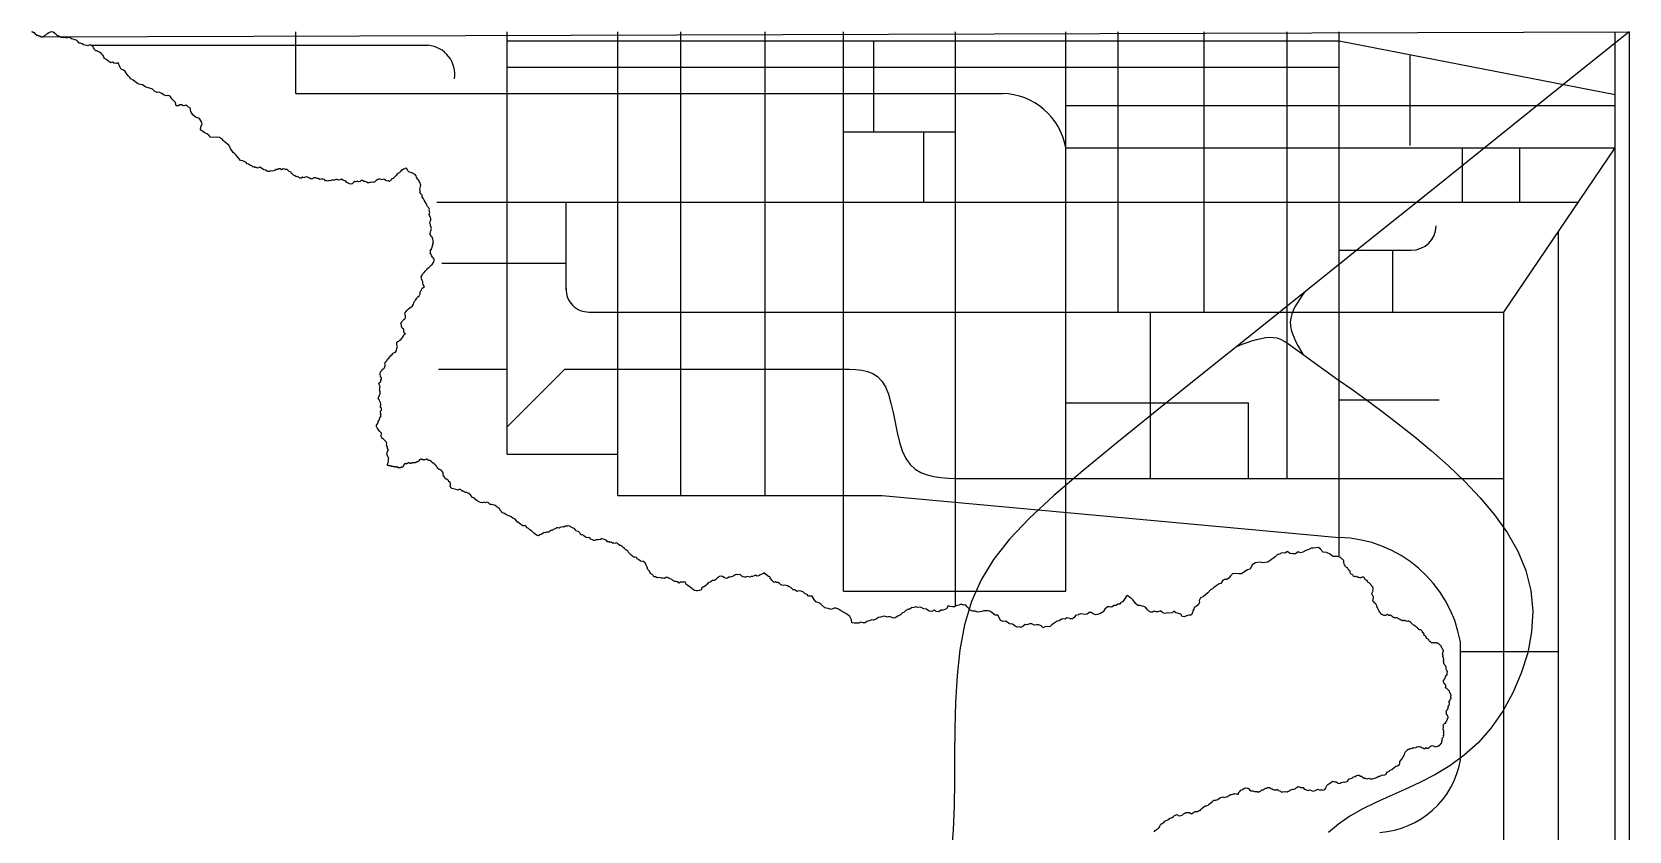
# Model space of a CAD drawing. Extents: x -15455 to 10897, y -24374 to 16165.
# Drawn here: x -7963 to 10897, y 6726 to 16165 of the extents above; entities that cross this region are included whole.
import ezdxf

# ---------------------------------------------------------------- set-up
doc = ezdxf.new("R2010")
doc.units = 0
doc.header["$MEASUREMENT"] = 0
for name, color, linetype in [('COASTLINE', 7, 'CONTINUOUS'), ('HIGHWAY', 7, 'CONTINUOUS'), ('STREETS-SPRAWL-20M', 7, 'CONTINUOUS')]:
    doc.layers.add(name, color=color, linetype=linetype)

msp = doc.modelspace()

# ---------------------------------------------------------------- linework, layer by layer
at = {"layer": 'COASTLINE', "color": 7, "linetype": 'CONTINUOUS'}
for p, q in [((-7844, 16106), (10897, 16165)), ((10897, 16165), (10897, -24374))]:
    msp.add_line(p, q, dxfattribs=at)
msp.add_lwpolyline([(5291, 6716), (5303, 6731), (5317, 6743), (5329, 6754), (5341, 6759), (5350, 6770), (5356, 6781), (5360, 6795), (5370, 6807), (5376, 6814), (5384, 6817), (5396, 6825), (5406, 6831), (5417, 6841), (5432, 6851), (5442, 6853), (5450, 6859), (5473, 6877), (5491, 6884), (5503, 6886), (5518, 6900), (5530, 6909), (5542, 6914), (5550, 6916), (5560, 6922), (5573, 6908), (5591, 6907), (5604, 6911), (5619, 6912), (5635, 6930), (5650, 6938), (5665, 6945), (5677, 6947), (5691, 6945), (5705, 6944), (5724, 6933), (5739, 6934), (5757, 6951), (5770, 6957), (5786, 6956), (5803, 6957), (5818, 6967), (5832, 6969), (5842, 6982), (5854, 6992), (5876, 7013), (5890, 7023), (5908, 7023), (5926, 7030), (5940, 7045), (5963, 7064), (5977, 7075), (5994, 7092), (6018, 7091), (6043, 7099), (6063, 7119), (6087, 7127), (6101, 7129), (6115, 7124), (6128, 7126), (6142, 7129), (6156, 7135), (6177, 7151), (6192, 7157), (6206, 7156), (6216, 7162), (6225, 7166), (6236, 7167), (6246, 7169), (6257, 7167), (6267, 7164), (6277, 7162), (6287, 7161), (6287, 7178), (6299, 7194), (6312, 7208), (6331, 7216), (6348, 7229), (6359, 7236), (6371, 7234), (6383, 7236), (6394, 7234), (6408, 7225), (6420, 7211), (6432, 7203), (6444, 7200), (6455, 7202), (6465, 7199), (6476, 7195), (6485, 7195), (6495, 7193), (6505, 7193), (6516, 7187), (6528, 7192), (6540, 7193), (6552, 7204), (6561, 7212), (6570, 7212), (6579, 7214), (6591, 7225), (6602, 7231), (6614, 7230), (6626, 7239), (6639, 7239), (6651, 7240), (6661, 7236), (6672, 7230), (6684, 7223), (6694, 7218), (6706, 7213), (6719, 7214), (6732, 7215), (6744, 7220), (6755, 7206), (6772, 7201), (6780, 7196), (6793, 7186), (6804, 7191), (6814, 7190), (6824, 7192), (6835, 7188), (6846, 7194), (6858, 7191), (6871, 7196), (6883, 7200), (6895, 7209), (6903, 7213), (6913, 7216), (6926, 7221), (6941, 7219), (6956, 7224), (6971, 7239), (6989, 7251), (7004, 7247), (7017, 7239), (7032, 7239), (7047, 7240), (7061, 7222), (7078, 7216), (7094, 7208), (7107, 7206), (7124, 7213), (7140, 7211), (7155, 7201), (7172, 7197), (7192, 7207), (7206, 7215), (7221, 7219), (7237, 7213), (7251, 7210), (7266, 7218), (7282, 7211), (7296, 7212), (7304, 7218), (7317, 7232), (7319, 7249), (7327, 7263), (7341, 7277), (7352, 7282), (7370, 7295), (7395, 7316), (7410, 7311), (7424, 7308), (7440, 7307), (7455, 7294), (7470, 7287), (7485, 7292), (7497, 7300), (7513, 7305), (7527, 7308), (7541, 7303), (7557, 7308), (7571, 7317), (7586, 7330), (7593, 7343), (7607, 7348), (7622, 7351), (7632, 7355), (7645, 7366), (7664, 7369), (7677, 7382), (7693, 7388), (7709, 7386), (7724, 7376), (7738, 7374), (7750, 7361), (7768, 7352), (7780, 7351), (7790, 7345), (7807, 7343), (7823, 7350), (7840, 7344), (7855, 7342), (7868, 7343), (7879, 7346), (7892, 7352), (7908, 7356), (7923, 7363), (7943, 7375), (7956, 7373), (7969, 7381), (7985, 7391), (7998, 7388), (8012, 7392), (8027, 7397), (8036, 7420), (8060, 7431), (8077, 7444), (8097, 7454), (8123, 7477), (8142, 7492), (8164, 7496), (8181, 7508), (8189, 7528), (8191, 7547), (8214, 7577), (8231, 7603), (8238, 7614), (8241, 7624), (8247, 7636), (8251, 7644), (8254, 7657), (8265, 7668), (8277, 7680), (8288, 7694), (8299, 7693), (8311, 7700), (8321, 7704), (8331, 7701), (8343, 7711), (8357, 7715), (8370, 7711), (8382, 7712), (8392, 7719), (8405, 7726), (8417, 7721), (8429, 7723), (8440, 7720), (8450, 7715), (8463, 7711), (8474, 7701), (8487, 7702), (8501, 7712), (8514, 7706), (8526, 7707), (8538, 7715), (8548, 7723), (8559, 7731), (8569, 7736), (8580, 7732), (8594, 7728), (8603, 7726), (8614, 7721), (8625, 7725), (8638, 7730), (8649, 7735), (8659, 7735), (8661, 7740), (8663, 7746), (8667, 7748), (8673, 7754), (8676, 7759), (8681, 7765), (8685, 7773), (8687, 7779), (8688, 7782), (8687, 7786), (8689, 7791), (8692, 7795), (8691, 7799), (8692, 7803), (8691, 7807), (8692, 7811), (8692, 7816), (8692, 7820), (8696, 7825), (8697, 7831), (8702, 7836), (8706, 7842), (8708, 7847), (8707, 7852), (8707, 7858), (8709, 7863), (8711, 7868), (8711, 7873), (8709, 7878), (8708, 7882), (8707, 7888), (8707, 7893), (8709, 7898), (8709, 7903), (8708, 7908), (8705, 7913), (8705, 7918), (8705, 7923), (8703, 7929), (8701, 7933), (8700, 7939), (8703, 7944), (8706, 7949), (8706, 7954), (8704, 7959), (8706, 7964), (8705, 7969), (8702, 7975), (8707, 7983), (8712, 7993), (8721, 7999), (8730, 8000), (8732, 8005), (8732, 8011), (8735, 8017), (8741, 8025), (8744, 8029), (8747, 8034), (8750, 8039), (8754, 8043), (8753, 8048), (8754, 8054), (8759, 8058), (8761, 8061), (8761, 8065), (8760, 8069), (8762, 8073), (8762, 8077), (8759, 8080), (8756, 8085), (8754, 8089), (8752, 8093), (8749, 8100), (8742, 8104), (8742, 8108), (8740, 8113), (8740, 8117), (8741, 8120), (8741, 8125), (8738, 8129), (8736, 8134), (8738, 8140), (8740, 8145), (8742, 8150), (8747, 8153), (8753, 8158), (8755, 8162), (8759, 8166), (8759, 8170), (8758, 8173), (8760, 8177), (8760, 8181), (8762, 8185), (8763, 8189), (8762, 8192), (8760, 8196), (8761, 8200), (8762, 8204), (8763, 8207), (8767, 8211), (8768, 8215), (8771, 8219), (8775, 8223), (8777, 8227), (8775, 8231), (8776, 8235), (8774, 8239), (8769, 8244), (8771, 8249), (8772, 8253), (8770, 8257), (8770, 8261), (8775, 8262), (8779, 8266), (8784, 8272), (8785, 8277), (8786, 8281), (8788, 8286), (8792, 8288), (8798, 8294), (8795, 8300), (8792, 8304), (8791, 8309), (8793, 8314), (8794, 8319), (8793, 8324), (8795, 8328), (8798, 8333), (8793, 8339), (8788, 8347), (8787, 8352), (8781, 8358), (8781, 8366), (8777, 8374), (8775, 8381), (8770, 8387), (8765, 8391), (8760, 8394), (8756, 8398), (8753, 8401), (8746, 8406), (8741, 8408), (8736, 8417), (8727, 8423), (8730, 8427), (8732, 8431), (8732, 8435), (8733, 8439), (8734, 8444), (8733, 8448), (8731, 8452), (8728, 8456), (8723, 8457), (8720, 8460), (8718, 8464), (8713, 8468), (8712, 8472), (8710, 8476), (8711, 8479), (8709, 8482), (8707, 8487), (8706, 8493), (8706, 8498), (8707, 8503), (8708, 8508), (8709, 8513), (8716, 8517), (8719, 8524), (8725, 8532), (8726, 8538), (8728, 8544), (8728, 8550), (8732, 8555), (8734, 8562), (8741, 8568), (8746, 8568), (8749, 8573), (8750, 8578), (8749, 8583), (8748, 8588), (8748, 8594), (8749, 8599), (8752, 8605), (8755, 8609), (8753, 8613), (8751, 8616), (8746, 8624), (8739, 8630), (8741, 8635), (8739, 8640), (8738, 8645), (8737, 8650), (8735, 8654), (8736, 8658), (8736, 8662), (8735, 8667), (8732, 8669), (8732, 8672), (8728, 8676), (8727, 8681), (8723, 8687), (8717, 8693), (8715, 8696), (8713, 8700), (8711, 8706), (8708, 8710), (8707, 8715), (8710, 8720), (8711, 8724), (8709, 8728), (8707, 8732), (8707, 8737), (8707, 8741), (8706, 8745), (8709, 8749), (8710, 8754), (8710, 8758), (8708, 8761), (8707, 8766), (8704, 8771), (8703, 8775), (8704, 8778), (8701, 8782), (8699, 8786), (8698, 8790), (8698, 8795), (8701, 8800), (8700, 8804), (8698, 8808), (8696, 8813), (8695, 8817), (8696, 8821), (8698, 8825), (8698, 8829), (8698, 8833), (8697, 8836), (8699, 8840), (8702, 8845), (8703, 8849), (8706, 8855), (8705, 8858), (8703, 8863), (8700, 8868), (8698, 8871), (8696, 8875), (8694, 8879), (8689, 8884), (8688, 8890), (8686, 8894), (8685, 8898), (8682, 8900), (8680, 8905), (8679, 8913), (8673, 8919), (8667, 8923), (8659, 8931), (8653, 8935), (8648, 8941), (8644, 8942), (8638, 8945), (8632, 8945), (8626, 8944), (8621, 8948), (8615, 8948), (8608, 8949), (8602, 8947), (8595, 8951), (8589, 8951), (8583, 8949), (8576, 8948), (8570, 8948), (8564, 8948), (8559, 8954), (8555, 8958), (8553, 8961), (8552, 8965), (8548, 8966), (8544, 8967), (8541, 8971), (8538, 8974), (8533, 8980), (8531, 8985), (8530, 8989), (8526, 8993), (8517, 8995), (8510, 9001), (8503, 9011), (8500, 9019), (8491, 9031), (8476, 9037), (8477, 9052), (8469, 9065), (8458, 9073), (8454, 9086), (8449, 9093), (8443, 9099), (8436, 9102), (8429, 9104), (8421, 9104), (8414, 9107), (8410, 9114), (8403, 9119), (8398, 9128), (8387, 9136), (8381, 9143), (8373, 9147), (8370, 9151), (8367, 9154), (8361, 9156), (8356, 9158), (8349, 9163), (8342, 9163), (8339, 9169), (8335, 9173), (8333, 9178), (8329, 9183), (8325, 9187), (8321, 9189), (8318, 9193), (8317, 9196), (8311, 9197), (8305, 9200), (8299, 9202), (8295, 9205), (8289, 9206), (8284, 9208), (8279, 9205), (8274, 9202), (8267, 9206), (8260, 9208), (8255, 9211), (8249, 9213), (8244, 9214), (8239, 9215), (8233, 9213), (8228, 9209), (8223, 9210), (8219, 9213), (8216, 9216), (8213, 9219), (8209, 9219), (8205, 9218), (8201, 9219), (8197, 9218), (8193, 9224), (8187, 9228), (8183, 9230), (8180, 9232), (8176, 9234), (8169, 9237), (8162, 9244), (8157, 9248), (8153, 9245), (8147, 9246), (8141, 9244), (8136, 9242), (8130, 9245), (8125, 9248), (8119, 9248), (8113, 9250), (8110, 9253), (8102, 9260), (8100, 9262), (8096, 9266), (8091, 9268), (8087, 9271), (8084, 9274), (8081, 9278), (8076, 9275), (8070, 9272), (8065, 9272), (8060, 9273), (8056, 9277), (8051, 9281), (8045, 9283), (8040, 9283), (8036, 9279), (8031, 9276), (8026, 9276), (8020, 9274), (8015, 9274), (8010, 9271), (8005, 9272), (8000, 9274), (7995, 9276), (7989, 9280), (7980, 9285), (7973, 9286), (7966, 9293), (7963, 9303), (7959, 9307), (7951, 9313), (7946, 9322), (7943, 9330), (7940, 9338), (7934, 9347), (7932, 9355), (7929, 9363), (7924, 9368), (7920, 9374), (7919, 9378), (7917, 9383), (7919, 9387), (7918, 9391), (7913, 9395), (7911, 9399), (7910, 9402), (7909, 9404), (7906, 9409), (7904, 9413), (7900, 9414), (7894, 9417), (7889, 9423), (7889, 9429), (7883, 9432), (7875, 9438), (7872, 9444), (7873, 9450), (7875, 9457), (7877, 9463), (7877, 9469), (7877, 9476), (7879, 9482), (7878, 9489), (7878, 9494), (7877, 9501), (7872, 9505), (7869, 9509), (7867, 9514), (7862, 9521), (7860, 9527), (7860, 9534), (7862, 9541), (7867, 9546), (7869, 9552), (7873, 9558), (7874, 9564), (7872, 9570), (7873, 9577), (7874, 9583), (7874, 9590), (7874, 9596), (7871, 9603), (7873, 9610), (7867, 9615), (7861, 9618), (7857, 9625), (7855, 9632), (7849, 9636), (7843, 9641), (7837, 9651), (7827, 9659), (7821, 9662), (7814, 9667), (7807, 9675), (7803, 9684), (7798, 9687), (7794, 9690), (7787, 9693), (7780, 9699), (7775, 9705), (7773, 9710), (7772, 9714), (7768, 9721), (7761, 9724), (7753, 9727), (7746, 9726), (7739, 9723), (7732, 9723), (7724, 9719), (7717, 9719), (7709, 9723), (7701, 9720), (7693, 9722), (7685, 9729), (7680, 9732), (7671, 9731), (7663, 9730), (7655, 9732), (7647, 9734), (7640, 9741), (7636, 9749), (7627, 9755), (7616, 9761), (7608, 9768), (7604, 9777), (7603, 9787), (7602, 9796), (7598, 9798), (7594, 9802), (7588, 9809), (7584, 9814), (7577, 9824), (7574, 9835), (7562, 9841), (7553, 9847), (7548, 9852), (7546, 9859), (7538, 9869), (7533, 9879), (7532, 9887), (7528, 9894), (7530, 9902), (7529, 9909), (7529, 9918), (7525, 9926), (7518, 9931), (7509, 9937), (7505, 9940), (7502, 9945), (7497, 9950), (7491, 9956), (7460, 9970), (7428, 9969), (7398, 9970), (7367, 9995), (7326, 10016), (7285, 10022), (7254, 10056), (7228, 10077), (7198, 10070), (7167, 10067), (7142, 10066), (7115, 10051), (7081, 10040), (7046, 10019), (7017, 10013), (6989, 10024), (6960, 10002), (6926, 10001), (6893, 10003), (6864, 10027), (6834, 10010), (6798, 10012), (6768, 9996), (6746, 9991), (6717, 9966), (6675, 9935), (6632, 9904), (6603, 9900), (6573, 9895), (6544, 9901), (6514, 9900), (6485, 9896), (6447, 9870), (6423, 9819), (6390, 9810), (6361, 9791), (6320, 9763), (6288, 9763), (6250, 9767), (6213, 9763), (6192, 9739), (6176, 9716), (6147, 9698), (6121, 9698), (6096, 9682), (6077, 9650), (6057, 9646), (6035, 9629), (6013, 9616), (5995, 9604), (5980, 9587), (5956, 9575), (5923, 9541), (5871, 9495), (5838, 9481), (5821, 9450), (5823, 9425), (5808, 9398), (5786, 9380), (5763, 9367), (5756, 9348), (5747, 9328), (5740, 9305), (5725, 9277), (5698, 9277), (5672, 9268), (5645, 9258), (5620, 9262), (5603, 9287), (5576, 9296), (5547, 9304), (5523, 9322), (5503, 9303), (5475, 9298), (5446, 9304), (5419, 9295), (5393, 9303), (5363, 9327), (5336, 9317), (5313, 9317), (5291, 9322), (5270, 9311), (5250, 9312), (5227, 9325), (5211, 9341), (5192, 9365), (5168, 9378), (5148, 9381), (5123, 9392), (5096, 9391), (5070, 9415), (5058, 9435), (5037, 9458), (5024, 9468), (5002, 9484), (4976, 9507), (4958, 9498), (4948, 9479), (4932, 9455), (4917, 9434), (4897, 9426), (4884, 9406), (4862, 9405), (4841, 9389), (4816, 9390), (4786, 9371), (4762, 9375), (4738, 9373), (4707, 9347), (4687, 9315), (4648, 9293), (4622, 9283), (4595, 9282), (4567, 9293), (4544, 9308), (4522, 9309), (4498, 9290), (4470, 9284), (4446, 9289), (4421, 9291), (4390, 9281), (4361, 9272), (4346, 9248), (4324, 9233), (4302, 9234), (4280, 9241), (4258, 9243), (4237, 9228), (4215, 9233), (4193, 9230), (4167, 9208), (4145, 9205), (4109, 9180), (4079, 9164), (4060, 9143), (4035, 9138), (4005, 9141), (3978, 9128), (3956, 9149), (3927, 9161), (3900, 9162), (3872, 9157), (3844, 9173), (3819, 9172), (3791, 9162), (3766, 9165), (3742, 9147), (3718, 9132), (3695, 9139), (3673, 9136), (3649, 9147), (3616, 9169), (3582, 9175), (3537, 9205), (3505, 9200), (3476, 9214), (3461, 9240), (3444, 9275), (3410, 9277), (3377, 9305), (3349, 9324), (3325, 9329), (3301, 9326), (3278, 9329), (3254, 9319), (3229, 9316), (3203, 9310), (3180, 9322), (3147, 9323), (3116, 9337), (3081, 9375), (3063, 9398), (3038, 9394), (3010, 9406), (2986, 9393), (2959, 9389), (2933, 9374), (2907, 9375), (2880, 9380), (2855, 9386), (2836, 9352), (2798, 9334), (2771, 9335), (2746, 9316), (2716, 9318), (2690, 9334), (2663, 9318), (2632, 9323), (2602, 9349), (2570, 9352), (2546, 9363), (2525, 9370), (2499, 9367), (2473, 9376), (2450, 9366), (2424, 9361), (2405, 9347), (2388, 9346), (2358, 9333), (2336, 9311), (2318, 9303), (2295, 9281), (2264, 9264), (2230, 9244), (2206, 9241), (2184, 9253), (2159, 9261), (2135, 9253), (2108, 9265), (2084, 9262), (2059, 9252), (2034, 9249), (2010, 9232), (1975, 9219), (1951, 9223), (1926, 9208), (1897, 9200), (1877, 9185), (1851, 9185), (1825, 9193), (1800, 9183), (1772, 9183), (1746, 9181), (1719, 9187), (1715, 9223), (1694, 9260), (1658, 9291), (1621, 9312), (1585, 9330), (1560, 9346), (1533, 9360), (1509, 9360), (1475, 9344), (1439, 9356), (1400, 9364), (1353, 9405), (1329, 9420), (1294, 9434), (1276, 9463), (1249, 9502), (1228, 9502), (1206, 9502), (1192, 9520), (1169, 9527), (1147, 9546), (1119, 9561), (1094, 9564), (1070, 9557), (1044, 9574), (1025, 9575), (1011, 9593), (997, 9603), (979, 9612), (958, 9623), (944, 9628), (929, 9630), (911, 9627), (894, 9629), (876, 9637), (864, 9651), (846, 9662), (830, 9663), (816, 9668), (801, 9664), (777, 9685), (762, 9704), (754, 9717), (749, 9730), (735, 9733), (719, 9744), (694, 9765), (682, 9779), (667, 9765), (658, 9761), (638, 9752), (619, 9740), (598, 9737), (581, 9749), (564, 9742), (545, 9733), (531, 9731), (513, 9725), (499, 9730), (482, 9731), (467, 9725), (451, 9727), (436, 9728), (420, 9737), (403, 9751), (393, 9758), (377, 9753), (360, 9755), (343, 9752), (325, 9739), (311, 9732), (299, 9728), (282, 9725), (266, 9724), (252, 9712), (239, 9708), (228, 9713), (213, 9720), (193, 9731), (179, 9735), (158, 9733), (134, 9716), (111, 9693), (97, 9684), (73, 9684), (54, 9669), (33, 9664), (16, 9649), (8, 9639), (-6, 9626), (-20, 9616), (-32, 9611), (-54, 9599), (-62, 9574), (-81, 9568), (-105, 9564), (-121, 9562), (-137, 9566), (-151, 9577), (-169, 9591), (-192, 9607), (-207, 9618), (-236, 9639), (-250, 9669), (-269, 9665), (-288, 9666), (-305, 9666), (-323, 9655), (-337, 9670), (-354, 9675), (-373, 9673), (-393, 9684), (-407, 9696), (-425, 9704), (-437, 9709), (-448, 9716), (-464, 9725), (-479, 9721), (-494, 9711), (-510, 9714), (-527, 9714), (-545, 9717), (-561, 9721), (-578, 9718), (-599, 9730), (-619, 9729), (-630, 9754), (-657, 9769), (-672, 9796), (-689, 9817), (-699, 9845), (-710, 9867), (-723, 9893), (-747, 9911), (-777, 9913), (-799, 9933), (-814, 9942), (-822, 9958), (-839, 9960), (-857, 9963), (-866, 9971), (-877, 9982), (-890, 9989), (-907, 10003), (-917, 10016), (-926, 10034), (-940, 10044), (-951, 10049), (-964, 10064), (-980, 10074), (-998, 10090), (-1010, 10099), (-1022, 10100), (-1036, 10111), (-1044, 10118), (-1056, 10131), (-1067, 10126), (-1081, 10124), (-1093, 10128), (-1106, 10127), (-1123, 10137), (-1138, 10135), (-1152, 10143), (-1167, 10144), (-1176, 10155), (-1186, 10163), (-1201, 10170), (-1216, 10173), (-1228, 10176), (-1239, 10178), (-1250, 10171), (-1263, 10168), (-1276, 10170), (-1289, 10167), (-1301, 10167), (-1314, 10160), (-1328, 10159), (-1342, 10165), (-1362, 10173), (-1376, 10189), (-1394, 10195), (-1413, 10191), (-1431, 10201), (-1447, 10212), (-1455, 10220), (-1462, 10224), (-1471, 10226), (-1481, 10226), (-1491, 10247), (-1505, 10262), (-1523, 10269), (-1540, 10274), (-1547, 10287), (-1556, 10298), (-1570, 10302), (-1586, 10311), (-1604, 10321), (-1616, 10332), (-1633, 10329), (-1652, 10328), (-1665, 10326), (-1682, 10316), (-1695, 10318), (-1708, 10315), (-1724, 10311), (-1738, 10304), (-1753, 10308), (-1767, 10306), (-1778, 10300), (-1786, 10297), (-1797, 10294), (-1809, 10283), (-1823, 10277), (-1836, 10276), (-1849, 10267), (-1858, 10258), (-1873, 10256), (-1888, 10255), (-1903, 10247), (-1918, 10252), (-1929, 10242), (-1948, 10231), (-1965, 10226), (-1981, 10215), (-1997, 10217), (-2009, 10226), (-2024, 10236), (-2037, 10246), (-2051, 10262), (-2061, 10270), (-2085, 10283), (-2099, 10298), (-2115, 10309), (-2127, 10322), (-2132, 10329), (-2141, 10335), (-2154, 10333), (-2167, 10333), (-2179, 10341), (-2191, 10347), (-2214, 10367), (-2233, 10379), (-2239, 10392), (-2255, 10409), (-2283, 10422), (-2302, 10436), (-2320, 10444), (-2344, 10453), (-2366, 10467), (-2382, 10476), (-2396, 10480), (-2408, 10484), (-2418, 10500), (-2431, 10514), (-2445, 10541), (-2473, 10554), (-2493, 10570), (-2516, 10578), (-2535, 10585), (-2553, 10584), (-2571, 10602), (-2590, 10610), (-2608, 10605), (-2624, 10612), (-2643, 10605), (-2664, 10608), (-2684, 10616), (-2708, 10631), (-2723, 10639), (-2738, 10657), (-2761, 10668), (-2786, 10696), (-2805, 10713), (-2827, 10726), (-2843, 10725), (-2857, 10732), (-2871, 10741), (-2884, 10740), (-2896, 10752), (-2905, 10759), (-2918, 10759), (-2931, 10754), (-2943, 10755), (-2956, 10759), (-2972, 10765), (-2989, 10769), (-3003, 10773), (-3014, 10779), (-3014, 10780), (-3015, 10781), (-3016, 10783), (-3017, 10784), (-3016, 10785), (-3016, 10787), (-3016, 10788), (-3017, 10789), (-3018, 10790), (-3019, 10791), (-3019, 10791), (-3020, 10792), (-3022, 10794), (-3023, 10796), (-3025, 10797), (-3026, 10798), (-3025, 10800), (-3024, 10802), (-3023, 10803), (-3022, 10804), (-3022, 10805), (-3022, 10807), (-3021, 10808), (-3021, 10809), (-3021, 10811), (-3021, 10812), (-3022, 10813), (-3022, 10815), (-3022, 10816), (-3022, 10818), (-3022, 10819), (-3023, 10820), (-3022, 10822), (-3021, 10824), (-3022, 10825), (-3022, 10827), (-3022, 10829), (-3021, 10830), (-3022, 10832), (-3021, 10834), (-3023, 10836), (-3024, 10838), (-3025, 10840), (-3026, 10841), (-3026, 10843), (-3025, 10844), (-3026, 10846), (-3027, 10848), (-3029, 10849), (-3031, 10849), (-3033, 10851), (-3036, 10852), (-3038, 10853), (-3040, 10854), (-3040, 10856), (-3041, 10858), (-3042, 10860), (-3041, 10862), (-3043, 10863), (-3044, 10864), (-3045, 10867), (-3047, 10869), (-3047, 10870), (-3050, 10872), (-3052, 10874), (-3053, 10874), (-3055, 10875), (-3057, 10875), (-3058, 10878), (-3061, 10880), (-3063, 10880), (-3065, 10882), (-3067, 10883), (-3070, 10883), (-3072, 10884), (-3074, 10884), (-3077, 10885), (-3080, 10887), (-3082, 10890), (-3083, 10892), (-3084, 10894), (-3086, 10897), (-3087, 10901), (-3091, 10903), (-3092, 10906), (-3093, 10909), (-3095, 10913), (-3098, 10916), (-3100, 10919), (-3102, 10920), (-3102, 10923), (-3103, 10926), (-3105, 10928), (-3105, 10929), (-3106, 10932), (-3107, 10934), (-3108, 10936), (-3107, 10937), (-3107, 10939), (-3106, 10941), (-3106, 10943), (-3107, 10945), (-3106, 10947), (-3105, 10949), (-3105, 10950), (-3104, 10952), (-3105, 10954), (-3105, 10956), (-3106, 10958), (-3106, 10960), (-3108, 10962), (-3110, 10963), (-3111, 10964), (-3112, 10966), (-3113, 10967), (-3114, 10968), (-3115, 10970), (-3117, 10970), (-3118, 10972), (-3118, 10973), (-3119, 10975), (-3119, 10977), (-3121, 10979), (-3122, 10981), (-3122, 10982), (-3124, 10984), (-3125, 10985), (-3128, 10987), (-3130, 10988), (-3131, 10988), (-3132, 10989), (-3133, 10990), (-3135, 10990), (-3136, 10990), (-3138, 10990), (-3139, 10990), (-3140, 10991), (-3141, 10992), (-3143, 10993), (-3144, 10994), (-3145, 10995), (-3146, 10994), (-3147, 10994), (-3148, 10995), (-3149, 10996), (-3151, 10996), (-3154, 10997), (-3157, 10999), (-3158, 10999), (-3159, 11000), (-3162, 11002), (-3164, 11003), (-3165, 11005), (-3167, 11006), (-3169, 11008), (-3170, 11010), (-3171, 11012), (-3172, 11014), (-3172, 11016), (-3171, 11018), (-3174, 11020), (-3175, 11022), (-3176, 11024), (-3176, 11025), (-3180, 11028), (-3181, 11032), (-3184, 11034), (-3186, 11035), (-3187, 11036), (-3190, 11039), (-3190, 11041), (-3190, 11044), (-3192, 11046), (-3196, 11050), (-3197, 11052), (-3200, 11053), (-3202, 11055), (-3205, 11055), (-3206, 11057), (-3209, 11059), (-3211, 11062), (-3213, 11065), (-3214, 11067), (-3214, 11069), (-3218, 11070), (-3222, 11073), (-3226, 11073), (-3229, 11074), (-3233, 11076), (-3235, 11081), (-3237, 11084), (-3240, 11085), (-3241, 11086), (-3242, 11087), (-3243, 11087), (-3244, 11088), (-3245, 11089), (-3245, 11090), (-3246, 11090), (-3247, 11090), (-3249, 11092), (-3249, 11093), (-3250, 11094), (-3252, 11095), (-3253, 11095), (-3253, 11097), (-3253, 11098), (-3254, 11099), (-3256, 11100), (-3257, 11099), (-3258, 11101), (-3259, 11101), (-3260, 11102), (-3262, 11103), (-3263, 11104), (-3265, 11104), (-3266, 11104), (-3268, 11105), (-3269, 11105), (-3270, 11105), (-3271, 11105), (-3272, 11104), (-3273, 11104), (-3274, 11104), (-3276, 11104), (-3277, 11105), (-3279, 11105), (-3280, 11105), (-3281, 11106), (-3283, 11107), (-3284, 11107), (-3285, 11107), (-3285, 11108), (-3286, 11108), (-3287, 11109), (-3287, 11109), (-3288, 11110), (-3290, 11111), (-3291, 11112), (-3291, 11114), (-3292, 11113), (-3293, 11114), (-3295, 11114), (-3296, 11114), (-3296, 11114), (-3298, 11115), (-3299, 11116), (-3301, 11117), (-3302, 11117), (-3303, 11116), (-3304, 11117), (-3305, 11117), (-3306, 11117), (-3307, 11116), (-3308, 11115), (-3310, 11114), (-3311, 11114), (-3312, 11114), (-3312, 11114), (-3313, 11114), (-3314, 11113), (-3315, 11114), (-3316, 11114), (-3317, 11113), (-3318, 11114), (-3319, 11114), (-3320, 11113), (-3321, 11114), (-3322, 11113), (-3323, 11113), (-3324, 11113), (-3325, 11113), (-3326, 11113), (-3327, 11113), (-3328, 11114), (-3329, 11114), (-3330, 11113), (-3331, 11114), (-3332, 11113), (-3332, 11113), (-3333, 11112), (-3334, 11112), (-3335, 11111), (-3335, 11111), (-3336, 11110), (-3337, 11109), (-3338, 11109), (-3339, 11109), (-3340, 11110), (-3341, 11111), (-3342, 11111), (-3343, 11111), (-3344, 11111), (-3345, 11112), (-3345, 11112), (-3346, 11113), (-3347, 11113), (-3348, 11113), (-3349, 11114), (-3350, 11114), (-3351, 11114), (-3352, 11114), (-3353, 11114), (-3354, 11114), (-3355, 11114), (-3356, 11115), (-3357, 11115), (-3358, 11116), (-3359, 11116), (-3360, 11116), (-3361, 11116), (-3362, 11116), (-3363, 11116), (-3364, 11116), (-3365, 11117), (-3366, 11117), (-3367, 11118), (-3369, 11119), (-3370, 11120), (-3371, 11121), (-3372, 11120), (-3372, 11118), (-3374, 11118), (-3375, 11117), (-3376, 11117), (-3377, 11116), (-3378, 11116), (-3380, 11116), (-3381, 11114), (-3381, 11113), (-3382, 11112), (-3383, 11111), (-3385, 11110), (-3386, 11109), (-3387, 11108), (-3388, 11108), (-3390, 11106), (-3391, 11104), (-3390, 11102), (-3392, 11100), (-3393, 11099), (-3394, 11098), (-3396, 11098), (-3397, 11096), (-3398, 11095), (-3400, 11093), (-3401, 11092), (-3402, 11090), (-3404, 11090), (-3405, 11089), (-3406, 11088), (-3407, 11087), (-3408, 11087), (-3410, 11087), (-3411, 11087), (-3412, 11087), (-3413, 11086), (-3415, 11086), (-3416, 11086), (-3417, 11085), (-3418, 11085), (-3420, 11085), (-3422, 11085), (-3423, 11084), (-3425, 11083), (-3426, 11082), (-3426, 11081), (-3427, 11079), (-3428, 11079), (-3430, 11078), (-3431, 11078), (-3432, 11078), (-3433, 11078), (-3434, 11077), (-3435, 11076), (-3436, 11075), (-3437, 11075), (-3438, 11076), (-3440, 11076), (-3440, 11077), (-3441, 11077), (-3442, 11077), (-3443, 11077), (-3444, 11077), (-3446, 11077), (-3447, 11077), (-3448, 11077), (-3449, 11076), (-3450, 11076), (-3451, 11076), (-3452, 11076), (-3453, 11076), (-3454, 11076), (-3455, 11076), (-3456, 11077), (-3457, 11077), (-3459, 11078), (-3460, 11078), (-3461, 11079), (-3461, 11079), (-3463, 11078), (-3464, 11077), (-3465, 11077), (-3465, 11076), (-3467, 11076), (-3468, 11076), (-3469, 11075), (-3471, 11074), (-3472, 11074), (-3473, 11074), (-3474, 11073), (-3475, 11072), (-3476, 11072), (-3477, 11071), (-3478, 11071), (-3479, 11071), (-3480, 11071), (-3481, 11071), (-3482, 11071), (-3484, 11071), (-3485, 11070), (-3486, 11069), (-3487, 11068), (-3489, 11068), (-3490, 11069), (-3491, 11069), (-3492, 11069), (-3493, 11069), (-3494, 11070), (-3496, 11069), (-3497, 11069), (-3498, 11069), (-3499, 11069), (-3500, 11070), (-3501, 11070), (-3502, 11071), (-3503, 11071), (-3504, 11071), (-3505, 11071), (-3506, 11072), (-3508, 11073), (-3509, 11074), (-3509, 11074), (-3510, 11075), (-3511, 11076), (-3512, 11077), (-3513, 11077), (-3514, 11078), (-3515, 11077), (-3516, 11076), (-3517, 11076), (-3519, 11075), (-3520, 11074), (-3521, 11073), (-3522, 11073), (-3524, 11072), (-3525, 11071), (-3526, 11070), (-3527, 11069), (-3528, 11067), (-3530, 11066), (-3532, 11065), (-3534, 11065), (-3535, 11064), (-3537, 11064), (-3538, 11065), (-3540, 11066), (-3541, 11065), (-3543, 11066), (-3544, 11066), (-3545, 11067), (-3546, 11067), (-3547, 11066), (-3548, 11066), (-3550, 11065), (-3551, 11065), (-3553, 11065), (-3554, 11065), (-3556, 11064), (-3557, 11064), (-3558, 11063), (-3559, 11062), (-3561, 11062), (-3562, 11063), (-3563, 11062), (-3564, 11062), (-3566, 11060), (-3567, 11059), (-3568, 11057), (-3569, 11055), (-3570, 11054), (-3572, 11053), (-3571, 11052), (-3571, 11051), (-3572, 11049), (-3573, 11048), (-3574, 11047), (-3575, 11045), (-3576, 11044), (-3577, 11043), (-3577, 11042), (-3577, 11040), (-3577, 11039), (-3578, 11038), (-3579, 11036), (-3579, 11035), (-3580, 11035), (-3580, 11034), (-3583, 11032), (-3584, 11030), (-3584, 11028), (-3585, 11027), (-3585, 11027), (-3586, 11026), (-3587, 11026), (-3587, 11025), (-3588, 11024), (-3589, 11024), (-3590, 11024), (-3590, 11024), (-3591, 11024), (-3592, 11025), (-3593, 11025), (-3593, 11025), (-3594, 11025), (-3595, 11024), (-3595, 11024), (-3596, 11024), (-3597, 11023), (-3597, 11023), (-3598, 11022), (-3598, 11022), (-3599, 11022), (-3599, 11021), (-3600, 11021), (-3601, 11022), (-3601, 11022), (-3602, 11022), (-3603, 11022), (-3604, 11022), (-3604, 11022), (-3605, 11022), (-3606, 11021), (-3606, 11021), (-3607, 11021), (-3608, 11021), (-3609, 11020), (-3610, 11020), (-3610, 11019), (-3612, 11018), (-3612, 11018), (-3613, 11018), (-3614, 11017), (-3614, 11018), (-3615, 11017), (-3616, 11018), (-3617, 11017), (-3617, 11016), (-3618, 11016), (-3619, 11016), (-3620, 11016), (-3620, 11016), (-3621, 11017), (-3622, 11017), (-3623, 11017), (-3624, 11017), (-3625, 11017), (-3626, 11017), (-3626, 11017), (-3627, 11016), (-3628, 11016), (-3629, 11016), (-3630, 11015), (-3630, 11015), (-3631, 11014), (-3632, 11014), (-3632, 11014), (-3633, 11015), (-3633, 11016), (-3635, 11017), (-3636, 11018), (-3637, 11019), (-3638, 11020), (-3639, 11020), (-3639, 11020), (-3640, 11020), (-3641, 11021), (-3642, 11022), (-3642, 11023), (-3643, 11024), (-3644, 11024), (-3645, 11025), (-3645, 11026), (-3646, 11026), (-3647, 11026), (-3647, 11027), (-3648, 11027), (-3649, 11027), (-3649, 11027), (-3650, 11028), (-3651, 11028), (-3651, 11028), (-3652, 11027), (-3652, 11028), (-3653, 11027), (-3654, 11027), (-3654, 11027), (-3655, 11027), (-3655, 11027), (-3656, 11026), (-3657, 11026), (-3658, 11026), (-3659, 11026), (-3660, 11026), (-3660, 11027), (-3661, 11027), (-3662, 11026), (-3662, 11026), (-3663, 11026), (-3663, 11026), (-3664, 11026), (-3665, 11025), (-3666, 11024), (-3666, 11024), (-3667, 11024), (-3668, 11025), (-3668, 11026), (-3668, 11026), (-3669, 11027), (-3670, 11027), (-3671, 11028), (-3672, 11029), (-3672, 11029), (-3673, 11029), (-3674, 11029), (-3675, 11029), (-3676, 11029), (-3677, 11029), (-3677, 11029), (-3678, 11029), (-3679, 11029), (-3680, 11029), (-3681, 11029), (-3681, 11028), (-3682, 11028), (-3683, 11028), (-3683, 11027), (-3684, 11027), (-3685, 11027), (-3686, 11027), (-3686, 11027), (-3687, 11028), (-3688, 11027), (-3689, 11028), (-3690, 11028), (-3690, 11029), (-3691, 11028), (-3692, 11028), (-3692, 11028), (-3693, 11028), (-3694, 11028), (-3694, 11028), (-3695, 11028), (-3696, 11028), (-3696, 11028), (-3697, 11029), (-3698, 11030), (-3699, 11031), (-3700, 11031), (-3701, 11031), (-3702, 11032), (-3702, 11033), (-3703, 11032), (-3704, 11032), (-3705, 11031), (-3705, 11032), (-3706, 11032), (-3707, 11032), (-3708, 11033), (-3708, 11033), (-3709, 11033), (-3710, 11033), (-3711, 11033), (-3712, 11033), (-3713, 11033), (-3713, 11033), (-3714, 11034), (-3715, 11035), (-3716, 11035), (-3717, 11036), (-3718, 11036), (-3718, 11036), (-3719, 11037), (-3719, 11038), (-3720, 11038), (-3721, 11039), (-3722, 11039), (-3722, 11039), (-3723, 11039), (-3724, 11039), (-3725, 11039), (-3725, 11039), (-3726, 11038), (-3727, 11039), (-3727, 11038), (-3728, 11038), (-3729, 11038), (-3729, 11038), (-3730, 11038), (-3731, 11038), (-3732, 11039), (-3732, 11039), (-3733, 11040), (-3733, 11040), (-3734, 11041), (-3735, 11041), (-3735, 11041), (-3736, 11042), (-3736, 11042), (-3737, 11042), (-3738, 11042), (-3739, 11042), (-3739, 11041), (-3740, 11041), (-3741, 11041), (-3741, 11041), (-3742, 11041), (-3743, 11041), (-3744, 11041), (-3744, 11041), (-3745, 11041), (-3746, 11041), (-3746, 11041), (-3747, 11041), (-3748, 11041), (-3749, 11042), (-3749, 11041), (-3750, 11042), (-3751, 11042), (-3752, 11042), (-3752, 11042), (-3753, 11043), (-3754, 11043), (-3755, 11043), (-3755, 11043), (-3756, 11044), (-3757, 11045), (-3757, 11045), (-3758, 11045), (-3758, 11045), (-3759, 11046), (-3760, 11046), (-3760, 11047), (-3760, 11048), (-3761, 11048), (-3762, 11049), (-3762, 11050), (-3763, 11050), (-3763, 11051), (-3764, 11051), (-3764, 11052), (-3764, 11052), (-3764, 11053), (-3765, 11053), (-3765, 11054), (-3765, 11054), (-3766, 11055), (-3766, 11056), (-3761, 11069), (-3755, 11081), (-3751, 11094), (-3753, 11107), (-3753, 11119), (-3749, 11131), (-3757, 11143), (-3766, 11158), (-3767, 11170), (-3771, 11183), (-3769, 11195), (-3765, 11208), (-3758, 11221), (-3757, 11234), (-3763, 11246), (-3764, 11259), (-3773, 11271), (-3776, 11285), (-3771, 11300), (-3776, 11315), (-3781, 11325), (-3796, 11340), (-3811, 11354), (-3825, 11365), (-3836, 11378), (-3842, 11396), (-3835, 11411), (-3835, 11428), (-3857, 11449), (-3876, 11473), (-3886, 11490), (-3893, 11505), (-3894, 11519), (-3885, 11531), (-3874, 11549), (-3874, 11563), (-3862, 11579), (-3860, 11591), (-3854, 11609), (-3841, 11623), (-3839, 11635), (-3845, 11647), (-3842, 11660), (-3848, 11673), (-3845, 11685), (-3834, 11699), (-3836, 11710), (-3834, 11721), (-3845, 11731), (-3848, 11746), (-3842, 11758), (-3843, 11769), (-3846, 11784), (-3853, 11799), (-3859, 11815), (-3873, 11831), (-3870, 11844), (-3866, 11857), (-3857, 11876), (-3849, 11892), (-3851, 11906), (-3851, 11921), (-3857, 11935), (-3855, 11949), (-3855, 11963), (-3852, 11976), (-3860, 11994), (-3866, 12008), (-3853, 12024), (-3844, 12038), (-3841, 12051), (-3835, 12063), (-3835, 12079), (-3846, 12094), (-3848, 12105), (-3852, 12119), (-3849, 12135), (-3848, 12149), (-3832, 12167), (-3827, 12177), (-3816, 12187), (-3802, 12194), (-3796, 12208), (-3793, 12221), (-3793, 12234), (-3794, 12247), (-3793, 12257), (-3784, 12270), (-3774, 12282), (-3765, 12299), (-3747, 12311), (-3736, 12327), (-3724, 12342), (-3710, 12357), (-3701, 12367), (-3693, 12376), (-3669, 12384), (-3657, 12404), (-3653, 12427), (-3647, 12449), (-3653, 12464), (-3654, 12479), (-3655, 12494), (-3644, 12509), (-3629, 12512), (-3617, 12523), (-3604, 12536), (-3597, 12547), (-3587, 12556), (-3578, 12568), (-3570, 12586), (-3553, 12597), (-3559, 12608), (-3570, 12624), (-3572, 12637), (-3572, 12651), (-3590, 12667), (-3597, 12685), (-3599, 12706), (-3606, 12723), (-3594, 12736), (-3588, 12754), (-3571, 12768), (-3561, 12777), (-3551, 12793), (-3550, 12813), (-3556, 12831), (-3560, 12849), (-3547, 12858), (-3533, 12879), (-3516, 12893), (-3489, 12914), (-3469, 12929), (-3457, 12951), (-3455, 12964), (-3450, 12977), (-3444, 12983), (-3441, 12989), (-3434, 12997), (-3425, 13008), (-3416, 13020), (-3412, 13030), (-3402, 13039), (-3390, 13041), (-3386, 13057), (-3380, 13071), (-3378, 13087), (-3374, 13104), (-3362, 13115), (-3357, 13129), (-3347, 13142), (-3327, 13159), (-3342, 13180), (-3348, 13198), (-3348, 13214), (-3356, 13229), (-3358, 13243), (-3364, 13258), (-3366, 13272), (-3360, 13286), (-3350, 13304), (-3330, 13325), (-3319, 13340), (-3299, 13359), (-3286, 13376), (-3276, 13384), (-3259, 13397), (-3249, 13409), (-3237, 13420), (-3230, 13429), (-3227, 13437), (-3219, 13442), (-3216, 13452), (-3214, 13460), (-3213, 13470), (-3213, 13480), (-3223, 13496), (-3232, 13505), (-3243, 13523), (-3252, 13544), (-3259, 13556), (-3258, 13566), (-3254, 13579), (-3259, 13591), (-3244, 13602), (-3236, 13621), (-3236, 13632), (-3230, 13644), (-3227, 13661), (-3221, 13674), (-3223, 13689), (-3225, 13703), (-3229, 13716), (-3233, 13730), (-3237, 13743), (-3249, 13751), (-3254, 13765), (-3263, 13781), (-3256, 13795), (-3257, 13810), (-3249, 13822), (-3250, 13834), (-3246, 13845), (-3250, 13856), (-3254, 13869), (-3258, 13880), (-3258, 13892), (-3265, 13905), (-3263, 13920), (-3257, 13933), (-3251, 13945), (-3254, 13958), (-3258, 13971), (-3261, 13984), (-3269, 13997), (-3271, 14009), (-3269, 14022), (-3266, 14034), (-3268, 14046), (-3271, 14059), (-3270, 14073), (-3278, 14089), (-3292, 14105), (-3299, 14119), (-3307, 14137), (-3320, 14158), (-3332, 14179), (-3340, 14194), (-3353, 14217), (-3355, 14236), (-3372, 14254), (-3383, 14264), (-3377, 14278), (-3380, 14293), (-3383, 14308), (-3378, 14324), (-3376, 14338), (-3372, 14354), (-3374, 14369), (-3380, 14384), (-3390, 14397), (-3391, 14409), (-3399, 14413), (-3411, 14423), (-3413, 14438), (-3421, 14449), (-3425, 14465), (-3439, 14482), (-3457, 14491), (-3469, 14496), (-3481, 14501), (-3494, 14504), (-3512, 14512), (-3523, 14525), (-3533, 14543), (-3547, 14561), (-3558, 14550), (-3576, 14546), (-3590, 14534), (-3600, 14531), (-3614, 14513), (-3628, 14503), (-3650, 14489), (-3662, 14470), (-3678, 14455), (-3684, 14445), (-3697, 14434), (-3715, 14429), (-3718, 14423), (-3725, 14414), (-3731, 14407), (-3740, 14397), (-3752, 14405), (-3765, 14404), (-3785, 14409), (-3799, 14422), (-3816, 14425), (-3833, 14419), (-3849, 14428), (-3867, 14428), (-3880, 14421), (-3899, 14409), (-3913, 14396), (-3930, 14388), (-3946, 14390), (-3962, 14387), (-3978, 14388), (-3992, 14381), (-4007, 14392), (-4026, 14397), (-4043, 14398), (-4059, 14411), (-4075, 14409), (-4088, 14397), (-4103, 14393), (-4118, 14401), (-4134, 14396), (-4149, 14397), (-4164, 14387), (-4180, 14373), (-4196, 14366), (-4212, 14371), (-4230, 14380), (-4243, 14387), (-4260, 14405), (-4280, 14409), (-4292, 14413), (-4309, 14426), (-4324, 14419), (-4341, 14413), (-4357, 14421), (-4374, 14424), (-4390, 14415), (-4407, 14414), (-4422, 14413), (-4438, 14407), (-4453, 14411), (-4468, 14403), (-4482, 14406), (-4497, 14408), (-4510, 14423), (-4528, 14427), (-4547, 14427), (-4564, 14423), (-4581, 14433), (-4596, 14436), (-4610, 14444), (-4622, 14442), (-4639, 14441), (-4651, 14429), (-4666, 14428), (-4680, 14437), (-4693, 14444), (-4709, 14450), (-4723, 14452), (-4737, 14448), (-4753, 14444), (-4769, 14449), (-4785, 14439), (-4797, 14437), (-4810, 14446), (-4823, 14456), (-4839, 14455), (-4857, 14467), (-4873, 14472), (-4886, 14486), (-4896, 14494), (-4903, 14508), (-4913, 14512), (-4924, 14515), (-4943, 14531), (-4951, 14540), (-4967, 14540), (-4982, 14546), (-4997, 14547), (-5014, 14536), (-5029, 14547), (-5046, 14548), (-5061, 14540), (-5077, 14541), (-5093, 14530), (-5106, 14523), (-5123, 14522), (-5141, 14523), (-5158, 14516), (-5174, 14518), (-5187, 14519), (-5204, 14531), (-5223, 14535), (-5237, 14544), (-5253, 14558), (-5270, 14567), (-5283, 14563), (-5299, 14556), (-5314, 14564), (-5327, 14566), (-5339, 14572), (-5350, 14570), (-5365, 14582), (-5378, 14588), (-5392, 14594), (-5405, 14603), (-5422, 14609), (-5434, 14622), (-5472, 14641), (-5501, 14647), (-5537, 14690), (-5556, 14712), (-5566, 14725), (-5586, 14740), (-5603, 14765), (-5618, 14786), (-5621, 14803), (-5633, 14816), (-5639, 14826), (-5650, 14835), (-5676, 14859), (-5693, 14871), (-5704, 14882), (-5714, 14895), (-5748, 14917), (-5789, 14924), (-5821, 14919), (-5854, 14922), (-5875, 14946), (-5897, 14963), (-5929, 14979), (-5973, 15010), (-5969, 15044), (-5952, 15078), (-5962, 15105), (-5984, 15141), (-6033, 15160), (-6064, 15188), (-6087, 15227), (-6093, 15270), (-6116, 15277), (-6134, 15296), (-6156, 15295), (-6177, 15292), (-6197, 15305), (-6218, 15304), (-6238, 15291), (-6259, 15291), (-6263, 15313), (-6267, 15333), (-6289, 15350), (-6309, 15377), (-6326, 15399), (-6348, 15414), (-6374, 15411), (-6400, 15417), (-6429, 15438), (-6459, 15455), (-6486, 15450), (-6511, 15461), (-6540, 15491), (-6585, 15506), (-6617, 15514), (-6656, 15541), (-6679, 15544), (-6700, 15547), (-6716, 15556), (-6734, 15568), (-6768, 15597), (-6796, 15612), (-6807, 15629), (-6827, 15647), (-6848, 15675), (-6863, 15697), (-6882, 15713), (-6912, 15731), (-6923, 15745), (-6928, 15765), (-6936, 15782), (-6944, 15799), (-6967, 15794), (-6990, 15795), (-7013, 15807), (-7036, 15800), (-7059, 15821), (-7072, 15828), (-7092, 15844), (-7110, 15852), (-7111, 15865), (-7118, 15878), (-7126, 15891), (-7136, 15901), (-7151, 15917), (-7163, 15924), (-7172, 15930), (-7182, 15933), (-7195, 15942), (-7207, 15943), (-7219, 15953), (-7226, 15960), (-7236, 15979), (-7240, 15993), (-7258, 16001), (-7272, 16015), (-7286, 16010), (-7304, 16002), (-7319, 16004), (-7335, 16010), (-7353, 16014), (-7370, 16023), (-7389, 16034), (-7405, 16032), (-7421, 16053), (-7437, 16069), (-7456, 16074), (-7477, 16080), (-7497, 16085), (-7522, 16105), (-7542, 16094), (-7561, 16097), (-7575, 16098), (-7590, 16095), (-7604, 16100), (-7619, 16098), (-7638, 16113), (-7665, 16124), (-7676, 16135), (-7698, 16152), (-7714, 16164), (-7731, 16165), (-7749, 16161), (-7765, 16153), (-7782, 16142), (-7792, 16134), (-7818, 16121), (-7834, 16104), (-7835, 16104), (-7835, 16104), (-7836, 16104), (-7836, 16104), (-7837, 16105), (-7837, 16105), (-7838, 16106), (-7838, 16106), (-7839, 16106), (-7839, 16106), (-7840, 16106), (-7840, 16105), (-7841, 16105), (-7841, 16105), (-7842, 16105), (-7842, 16106), (-7843, 16106), (-7844, 16106), (-7844, 16106), (-7845, 16106), (-7845, 16105), (-7846, 16105), (-7846, 16105), (-7847, 16104), (-7847, 16104), (-7848, 16104), (-7848, 16104), (-7849, 16103), (-7849, 16103), (-7850, 16103), (-7850, 16102), (-7851, 16102), (-7852, 16103), (-7852, 16103), (-7853, 16104), (-7855, 16105), (-7856, 16106), (-7856, 16106), (-7857, 16106), (-7858, 16107), (-7858, 16107), (-7858, 16108), (-7859, 16109), (-7860, 16109), (-7860, 16110), (-7861, 16111), (-7862, 16111), (-7863, 16111), (-7863, 16112), (-7864, 16112), (-7864, 16112), (-7865, 16113), (-7865, 16113), (-7865, 16113), (-7866, 16113), (-7866, 16113), (-7867, 16114), (-7867, 16114), (-7868, 16114), (-7869, 16115), (-7869, 16115), (-7870, 16115), (-7870, 16115), (-7871, 16115), (-7871, 16115), (-7872, 16115), (-7872, 16116), (-7872, 16116), (-7873, 16116), (-7873, 16115), (-7874, 16115), (-7874, 16115), (-7875, 16115), (-7875, 16115), (-7875, 16114), (-7876, 16114), (-7876, 16115), (-7877, 16115), (-7877, 16115), (-7878, 16115), (-7878, 16115), (-7879, 16115), (-7879, 16115), (-7880, 16115), (-7880, 16115), (-7881, 16115), (-7881, 16116), (-7882, 16116), (-7883, 16117), (-7883, 16117), (-7884, 16118), (-7884, 16119), (-7884, 16119), (-7885, 16119), (-7885, 16119), (-7886, 16119), (-7886, 16120), (-7887, 16120), (-7887, 16120), (-7888, 16120), (-7888, 16121), (-7889, 16121), (-7889, 16122), (-7890, 16122), (-7891, 16123), (-7891, 16123), (-7891, 16123), (-7892, 16123), (-7892, 16123), (-7893, 16123), (-7893, 16123), (-7894, 16123), (-7894, 16122), (-7895, 16122), (-7895, 16122), (-7896, 16122), (-7896, 16123), (-7897, 16123), (-7897, 16123), (-7898, 16123), (-7898, 16123), (-7899, 16122), (-7899, 16122), (-7900, 16122), (-7900, 16121), (-7901, 16121), (-7902, 16121), (-7902, 16120), (-7903, 16121), (-7903, 16121), (-7904, 16122), (-7904, 16123), (-7904, 16123), (-7905, 16123), (-7905, 16124), (-7905, 16124), (-7906, 16125), (-7906, 16125), (-7906, 16125), (-7906, 16125), (-7907, 16126), (-7907, 16126), (-7907, 16126), (-7907, 16126), (-7908, 16127), (-7909, 16127), (-7909, 16128), (-7910, 16128), (-7910, 16129), (-7911, 16129), (-7911, 16130), (-7911, 16130), (-7912, 16131), (-7912, 16131), (-7913, 16131), (-7913, 16131), (-7914, 16131), (-7914, 16132), (-7915, 16133), (-7915, 16133), (-7916, 16134), (-7916, 16135), (-7917, 16135), (-7917, 16135), (-7918, 16136), (-7918, 16136), (-7919, 16137), (-7920, 16138), (-7920, 16139), (-7920, 16139), (-7920, 16140), (-7920, 16141), (-7921, 16141), (-7921, 16141), (-7921, 16142), (-7921, 16142), (-7922, 16143), (-7923, 16144), (-7923, 16144), (-7924, 16145), (-7924, 16145), (-7924, 16146), (-7924, 16147), (-7924, 16147), (-7924, 16148), (-7925, 16148), (-7925, 16149), (-7924, 16150), (-7924, 16150), (-7924, 16151), (-7924, 16151), (-7924, 16152), (-7925, 16152), (-7926, 16152), (-7926, 16152), (-7927, 16152), (-7928, 16152), (-7928, 16152), (-7929, 16152), (-7930, 16153), (-7930, 16153), (-7931, 16153), (-7932, 16153), (-7932, 16153), (-7933, 16152), (-7934, 16152), (-7934, 16152), (-7935, 16151), (-7936, 16152), (-7937, 16153), (-7937, 16152), (-7938, 16153), (-7939, 16153), (-7939, 16153), (-7940, 16154), (-7940, 16154), (-7941, 16155), (-7942, 16155), (-7943, 16155), (-7943, 16155), (-7944, 16156), (-7944, 16156), (-7944, 16157), (-7945, 16158), (-7945, 16158), (-7946, 16158), (-7947, 16158), (-7947, 16159), (-7947, 16160), (-7948, 16160), (-7949, 16161), (-7949, 16162), (-7950, 16162), (-7951, 16162), (-7951, 16163), (-7952, 16163), (-7953, 16163), (-7953, 16163), (-7954, 16163), (-7955, 16162), (-7955, 16162), (-7956, 16162), (-7956, 16162), (-7956, 16162), (-7957, 16162), (-7957, 16162), (-7958, 16162), (-7958, 16163), (-7959, 16163), (-7959, 16163), (-7960, 16164), (-7960, 16165), (-7961, 16165), (-7961, 16165), (-7962, 16165), (-7963, 16165)], dxfattribs=at)
at = {"layer": 'HIGHWAY', "color": 250, "linetype": 'CONTINUOUS'}
for p, q in [((10897, 16165), (10106, 15531)), ((10106, 15531), (9324, 14903)), ((9324, 14903), (8559, 14290)), ((8559, 14290), (7822, 13698)), ((7822, 13698), (7121, 13136)), ((7121, 13136), (6464, 12609)), ((7034, 13048), (7005, 13005)), ((7065, 13091), (7034, 13048)), ((6913, 12831), (6902, 12786)), ((6930, 12875), (6913, 12831)), ((6952, 12919), (6930, 12875)), ((6977, 12962), (6952, 12919)), ((7005, 13005), (6977, 12962)), ((6902, 12786), (6897, 12740)), ((6897, 12740), (6899, 12694)), ((6899, 12694), (6908, 12647)), ((6908, 12647), (6922, 12600)), ((6464, 12609), (5861, 12125)), ((6272, 12455), (6330, 12476)), ((6330, 12476), (6387, 12497)), ((6387, 12497), (6444, 12516)), ((6444, 12516), (6499, 12533)), ((6499, 12533), (6552, 12546)), ((6552, 12546), (6603, 12555)), ((6603, 12555), (6652, 12560)), ((6652, 12560), (6697, 12558)), ((6697, 12558), (6739, 12551)), ((6739, 12551), (6781, 12535)), ((6781, 12535), (6826, 12512)), ((6826, 12512), (6876, 12480)), ((6876, 12480), (6935, 12439)), ((6922, 12600), (6941, 12552)), ((6941, 12552), (6964, 12504)), ((6964, 12504), (6989, 12455)), ((6989, 12455), (7017, 12407)), ((6935, 12439), (7006, 12386)), ((7006, 12386), (7092, 12323)), ((7017, 12407), (7045, 12358)), ((7092, 12323), (7196, 12247)), ((5861, 12125), (5321, 11692)), ((7196, 12247), (7321, 12158)), ((7321, 12158), (7464, 12057)), ((7464, 12057), (7623, 11944)), ((7623, 11944), (7795, 11820)), ((7795, 11820), (7978, 11684)), ((5321, 11692), (4850, 11313)), ((7978, 11684), (8169, 11538)), ((8169, 11538), (8366, 11382)), ((8366, 11382), (8564, 11216)), ((4850, 11313), (4446, 10982)), ((8564, 11216), (8763, 11041)), ((4446, 10982), (4103, 10689)), ((8763, 11041), (8956, 10856)), ((8956, 10856), (9140, 10663)), ((4103, 10689), (3817, 10423)), ((9140, 10663), (9309, 10461)), ((3817, 10423), (3582, 10175)), ((9309, 10461), (9458, 10251)), ((9458, 10251), (9582, 10031)), ((3582, 10175), (3393, 9934)), ((9582, 10031), (9677, 9804)), ((3393, 9934), (3245, 9692)), ((3245, 9692), (3133, 9436)), ((9677, 9804), (9737, 9568)), ((3133, 9436), (3051, 9161)), ((9737, 9568), (9759, 9325)), ((9759, 9325), (9746, 9078)), ((3051, 9161), (2996, 8868)), ((9746, 9078), (9700, 8832)), ((2996, 8868), (2961, 8563)), ((9700, 8832), (9625, 8591)), ((2961, 8563), (2943, 8250)), ((9625, 8591), (9526, 8360)), ((9526, 8360), (9405, 8143)), ((2943, 8250), (2935, 7935)), ((9405, 8143), (9267, 7945)), ((2935, 7935), (2933, 7621)), ((9267, 7945), (9114, 7770)), ((9114, 7770), (8951, 7622)), ((2933, 7621), (2933, 7315)), ((8951, 7622), (8780, 7497)), ((8604, 7390), (8425, 7298)), ((8780, 7497), (8604, 7390)), ((2933, 7315), (2928, 7020)), ((8248, 7217), (8074, 7140)), ((8425, 7298), (8248, 7217)), ((2928, 7020), (2916, 6741)), ((7747, 6986), (7599, 6901)), ((7906, 7065), (7747, 6986)), ((8074, 7140), (7906, 7065)), ((7466, 6808), (7349, 6709)), ((7599, 6901), (7466, 6808)), ((2916, 6741), (2895, 6481))]:
    msp.add_line(p, q, dxfattribs=at)
at = {"layer": 'STREETS-SPRAWL-20M', "color": 252, "linetype": 'CONTINUOUS'}
for p, q in [((-4848, 15439), (-4848, 16165)), ((-2351, 11179), (-2351, 16165)), ((-2351, 16059), (7474, 16059)), ((-1046, 10691), (-1046, 16165)), ((-302, 10691), (-302, 16165)), ((695, 10691), (695, 16165)), ((1619, 9560), (1619, 16165)), ((1977, 14987), (1977, 16059)), ((2942, 9379), (2942, 16165)), ((4247, 9560), (4247, 16165)), ((4864, 12856), (4864, 16165)), ((5879, 12856), (5879, 16165)), ((6858, 10890), (6858, 16165)), ((7474, 9964), (7474, 16165)), ((7474, 16059), (10732, 15426)), ((10732, 6222), (10732, 16165)), ((-7266, 16008), (-3283, 16008)), ((8311, 14824), (8311, 15897)), ((-2351, 15749), (7474, 15749)), ((-4848, 15439), (3497, 15439)), ((4247, 15295), (10732, 15295)), ((1619, 14987), (2942, 14987)), ((2570, 14153), (2570, 14987)), ((4247, 14796), (10732, 14796)), ((8932, 14153), (8932, 14796)), ((9417, 12856), (10732, 14796)), ((9606, 14153), (9606, 14796)), ((-3182, 14153), (10296, 14153)), ((-1658, 14153), (-1658, 13118)), ((10065, -4060), (10065, 13812)), ((7474, 13588), (8325, 13588)), ((8106, 12856), (8106, 13588)), ((-3122, 13435), (-1658, 13435)), ((-1386, 12856), (9417, 12856)), ((5244, 10890), (5244, 12856)), ((9417, -4060), (9417, 12856)), ((-3160, 12182), (-2350, 12182)), ((-1671, 12182), (-2351, 11501)), ((-1671, 12182), (1619, 12182)), ((1619, 12182), (1693, 12181)), ((1693, 12181), (1765, 12179)), ((1765, 12179), (1836, 12171)), ((1836, 12171), (1903, 12156)), ((1903, 12156), (1966, 12131)), ((1966, 12131), (2023, 12094)), ((2023, 12094), (2074, 12042)), ((2074, 12042), (2117, 11972)), ((2117, 11972), (2152, 11885)), ((2152, 11885), (2181, 11782)), ((2181, 11782), (2206, 11670)), ((4247, 11786), (6405, 11786)), ((6405, 10890), (6405, 11786)), ((7474, 11818), (8656, 11818)), ((2206, 11670), (2229, 11552)), ((2229, 11552), (2253, 11434)), ((2253, 11434), (2281, 11321)), ((2281, 11321), (2314, 11217)), ((-2351, 11179), (-1046, 11179)), ((2314, 11217), (2355, 11127)), ((2355, 11127), (2406, 11056)), ((2406, 11056), (2465, 11001)), ((2465, 11001), (2533, 10960)), ((2533, 10960), (2607, 10932)), ((2607, 10932), (2686, 10913)), ((2686, 10913), (2770, 10901)), ((2770, 10901), (2855, 10894)), ((2855, 10894), (2942, 10890)), ((2942, 10890), (9417, 10890)), ((-1046, 10691), (2078, 10691)), ((2078, 10691), (7474, 10194)), ((1619, 9560), (4247, 9560)), ((8906, 7564), (8906, 8960)), ((8906, 8846), (10065, 8846))]:
    msp.add_line(p, q, dxfattribs=at)
for centre, radius, start, end in [((-3317, 15662), 348, 351.4051, 84.4402), ((3476, 14655), 784, 10.356, 88.4575), ((8328, 13878), 290, 269.5409, 359.3705), ((-1388, 13125), 268, 178.091, 271.2801), ((7436, 8702), 1492, 9.968, 88.5508), ((7882, 7748), 1041, 273.8755, 349.7909)]:
    msp.add_arc(centre, radius, start, end, dxfattribs=at)

doc.saveas('drawing.dxf')
